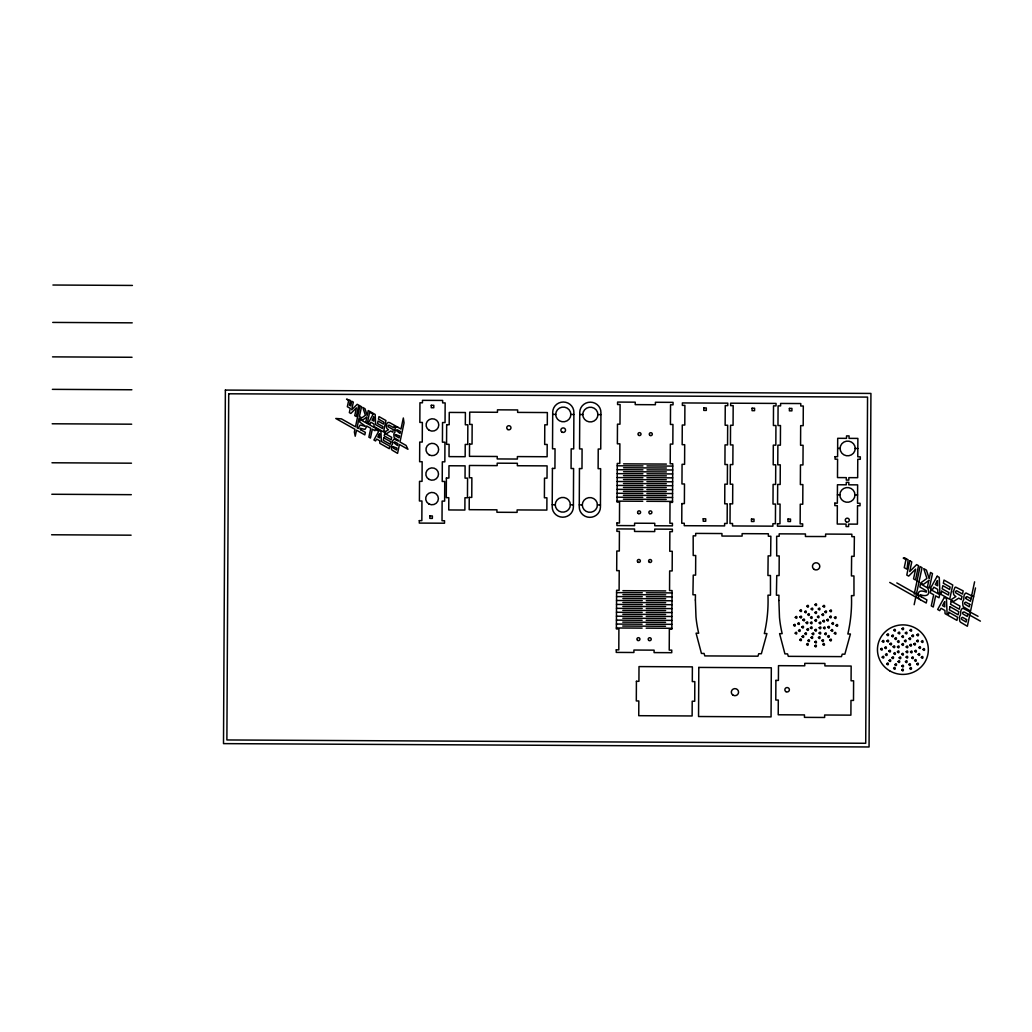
<?xml version="1.0" encoding="UTF-8"?>
<svg xmlns="http://www.w3.org/2000/svg" width="1032" height="1032" viewBox="0 0 1032 1032"><rect width="100%" height="100%" fill="white"/><g stroke="black" fill="none" stroke-linecap="round" stroke-linejoin="round"><path stroke-width="1.5" d="M364.98 425.855L359.755 422.088L360.284 419.598L380.937 431.247L381.35 441.412L389.799 446.185L389.27 448.675L379.828 443.347L379.712 440.793L376.628 439.064L375.571 440.948L373.932 440.019L378.757 431.312L375.274 429.454L375.016 430.705L372.32 429.17L370.436 438.045L368.875 437.155L370.759 428.293L366.657 425.997A8.45 8.217 0.2 0 1 366.541 426.784L364.941 429.428L360.194 428.254A1.419 1.38 0.2 0 0 360.62 429.699M393.824 442.651L397.488 445.553L397.901 443.618L394.727 441.864L393.889 442.302M396.378 430.55L400.042 433.466L400.455 431.518L397.178 429.738L396.443 430.202M394.74 430.112L395.062 432.047L394.018 433.427A10.191 9.92 0.2 0 0 393.837 434.304L394.056 437.091A3.264 3.186 0.2 0 0 394.753 438.097L398.571 440.393L398.417 441.115L394.069 439.026L392.392 441.115A9.443 9.185 0.2 0 0 392.173 442.199L392.495 444.134L391.463 445.514A10.191 9.92 0.2 0 0 391.27 446.392L391.489 449.178A3.264 3.186 0.2 0 0 392.186 450.184L397.565 453.358L399.448 444.495L407.95 449.294L406.079 445.437L399.99 442.006L404.041 422.862L403.331 417.999L400.984 429.028L389.657 422.63C386.665 421.004 385.813 426.01 386.69 427.97A3.264 3.186 0.2 0 0 387.387 428.977L388.471 429.725L385.633 431.557L383.814 430.576L385.942 420.54L378.989 416.606L378.46 419.108L383.852 422.153L383.44 424.088L378.047 421.043L377.518 423.533L382.911 426.577L382.498 428.525L375.635 424.642L375.197 414.464L368.243 410.543L367.186 415.535L365.005 408.711L362.851 407.498L365.392 415.29L361.819 417.87L359.446 416.438L361.497 406.737L357.201 404.312L351.693 409.807L353.331 402.119L351.77 401.242L350.764 405.95L349.422 405.189L350.416 400.481L346.546 399.139L348.7 400.352M348.726 400.223L347.345 406.724L350.248 408.375L349.358 412.607L350.867 413.458L356.401 407.885L354.75 415.651L356.311 416.528L358.581 405.834L359.794 406.531L355.485 426.809L341.424 418.863L335.774 418.476L354.956 429.299L354.376 432.008L355.227 436.226L356.517 430.189L364.825 434.872L365.354 432.382L360.736 429.763M906.161 558.712L904.251 567.664L907.025 569.225L908.121 559.808L904.458 557.744L903.258 558.119L905.954 559.654M914.223 594.148L920.08 566.568L922.04 567.677L914.159 604.713M967.771 614.014L967.242 616.439L963.204 614.13A1.458 1.419 0.2 0 1 962.65 613.189L962.65 612.789A2.58 2.515 0.2 0 1 962.727 612.35L964.069 611.924L980.4 621.135M974.595 581.829L970.467 601.256L966.416 598.947A1.458 1.419 0.2 0 1 965.862 597.992M970.39 611.976L967.358 626.256L960.598 622.257A4.102 3.999 0.2 0 1 959.721 620.993L959.45 617.497A12.797 12.461 0.2 0 1 959.683 616.388C961.76 614.221 959.412 611.009 962.159 608.532A1.574 1.535 0.2 0 1 962.959 608.248L978.039 616.298M975.498 587.943L970.57 611.06L963.811 607.061A4.102 3.999 0.2 0 1 962.933 605.81L962.663 602.301A12.797 12.461 0.2 0 1 962.895 601.205C964.984 599.037 962.637 595.799 965.372 593.336A1.574 1.535 0.2 0 1 966.171 593.052L973.615 596.793M364.915 426.216L360.155 425.029L358.581 427.622A8.411 8.191 0.2 0 0 358.452 428.486L357.046 427.687L359.084 418.102L362.58 420.076L366.889 416.915L365.831 421.907L367.392 422.785L369.611 412.31L373.158 414.258L368.192 423.236L369.83 424.165L370.888 422.282L373.971 424.01L374.087 426.564L386.6 433.633L390.702 430.989L392.766 432.15L393.308 429.66L388.69 427.029A1.393 1.355 0.2 0 1 388.097 425.635L388.987 425.081L393.708 427.712L393.979 426.474L395.772 427.338A5.753 5.599 0.2 0 0 394.869 430.112M920.402 594.716C924.208 596.29 930.799 596.561 928.142 589.04A4.089 3.986 0.2 0 0 927.265 587.801L920.518 583.828L919.847 586.963L926.104 590.665A1.471 1.432 0.2 0 1 926.413 591.4L926.413 591.684A2.283 2.219 0.2 0 1 926.336 592.136C921.55 590.33 916.635 589.801 918.583 597.773A4.102 3.999 0.2 0 0 919.46 599.037L920.454 599.773M395.527 434.549L399.513 435.955L399.1 437.89L395.94 436.072A1.393 1.355 0.2 0 1 395.45 434.756M392.973 446.637L396.946 448.056L396.546 449.991L393.385 448.159A1.393 1.355 0.2 0 1 392.895 446.856M52.916 285.025L132.419 285.438M52.722 322.423L132.225 322.835M52.542 356.866L132.044 357.278M52.374 389.348L131.864 389.761M552.701 414.387L555.719 414.4M570.851 414.477A7.559 7.366 0.2 0 0 559.538 408.04A7.559 7.366 0.2 0 0 559.473 420.798A7.559 7.366 0.2 0 0 570.851 414.477L573.882 414.503M579.752 414.529L582.77 414.542M597.902 414.619A7.559 7.366 0.2 0 0 586.589 408.182A7.559 7.366 0.2 0 0 586.524 420.94A7.559 7.366 0.2 0 0 597.902 414.619L600.934 414.632M52.181 423.778L131.683 424.191M837.649 448.404L840.087 448.417M855.218 448.494A7.559 7.366 0.2 0 0 843.905 442.057A7.559 7.366 0.2 0 0 843.841 454.815A7.559 7.366 0.2 0 0 855.218 448.494L857.824 448.507M623.586 463.858L666.401 464.077M51.974 462.775L131.477 463.187M617.252 465.793L642.962 465.922M647 465.935L672.722 466.077M623.56 467.78L666.388 468.012M617.226 469.715L642.949 469.844M646.987 469.87L672.709 469.999M623.547 471.714L666.362 471.934M617.201 473.649L642.923 473.778M646.961 473.791L672.683 473.933M623.522 475.636L666.349 475.868M617.188 477.571L642.91 477.7M646.935 477.726L672.658 477.855M623.496 479.57L666.324 479.79M617.162 481.505L642.884 481.634M646.922 481.66L672.645 481.789M623.483 483.492L666.298 483.724M617.136 485.427L642.859 485.556M646.896 485.582L672.619 485.711M623.457 487.427L666.285 487.646M617.123 489.362L642.846 489.49M646.883 489.516L672.593 489.645M623.444 491.348L666.259 491.58M617.097 493.283L642.82 493.412M646.858 493.438L672.58 493.567M837.404 494.857L839.842 494.87M854.973 494.947A7.559 7.366 0.2 0 0 843.66 488.51A7.559 7.366 0.2 0 0 843.596 501.268A7.559 7.366 0.2 0 0 854.973 494.947L857.579 494.96M623.418 495.283L666.246 495.502M51.819 494.263L131.309 494.676M617.084 497.218L642.807 497.347M646.832 497.372L672.554 497.501M623.393 499.204L666.221 499.436M617.059 501.139L642.781 501.268M646.819 501.294L672.542 501.423M552.223 504.738L555.242 504.751M570.374 504.829A7.559 7.366 0.2 0 0 559.06 498.392A7.559 7.366 0.2 0 0 558.996 511.15A7.559 7.366 0.2 0 0 570.374 504.829L573.405 504.842M579.274 504.88L582.293 504.893M597.425 504.971A7.559 7.366 0.2 0 0 586.112 498.533A7.559 7.366 0.2 0 0 586.047 511.292A7.559 7.366 0.2 0 0 597.425 504.971L600.456 504.983M51.6 534.769L131.103 535.182M622.915 590.691L665.743 590.923M616.581 592.626L642.291 592.755M646.329 592.781L672.051 592.91M622.889 594.625L665.717 594.845M616.556 596.561L642.278 596.69M646.316 596.715L672.038 596.844M622.877 598.547L665.692 598.779M616.53 600.482L642.252 600.611M646.29 600.637L672.013 600.766M622.851 602.482L665.679 602.701M616.517 604.417L642.239 604.546M646.264 604.571L671.987 604.7M622.825 606.403L665.653 606.635M616.491 608.338L642.214 608.467M646.251 608.493L671.974 608.622M622.812 610.338L665.627 610.557M616.478 612.273L642.188 612.402M646.226 612.428L671.948 612.557M622.786 614.259L665.614 614.492M616.452 616.194L642.175 616.336M646.213 616.349L671.935 616.478M622.773 618.194L665.588 618.413M616.427 620.129L642.149 620.258M646.187 620.284L671.909 620.413M622.748 622.115L665.576 622.348M616.414 624.05L642.136 624.192M646.161 624.205L671.884 624.334M622.722 626.05L665.55 626.269M616.388 627.985L642.11 628.114M646.148 628.14L671.871 628.269M970.983 598.818L966.997 596.599L965.939 597.154A2.58 2.515 0.2 0 0 965.862 597.592L965.862 597.992M917.048 580.835L919.009 581.945M896.808 582.912L926.891 599.889L926.22 603.023L889.726 582.422M921.383 596.78L920.738 596.277A1.664 1.625 0.2 0 1 920.338 595M397.075 426.951A3.07 2.993 0.2 0 1 397.952 427.325M695.375 600.031L695.981 616.917A115.997 112.927 0.2 0 0 696.664 622.631L696.935 624.399A136.301 132.702 0.2 0 0 698.677 633.209L696.084 633.197L701.438 653.437L704.069 653.45L704.804 655.913L757.965 656.184L758.726 653.733L761.358 653.746L766.918 633.571L764.338 633.558A151.898 147.886 0.2 0 0 767.976 595.722A5.328 5.186 0.2 0 1 767.963 595.18L770.478 595.167L770.452 575.508L767.924 575.495L768.131 555.861L770.646 555.887L770.865 536.253L768.35 536.227L768.363 533.776L742.124 533.647L742.111 536.098L721.936 536.06L721.948 533.544L695.697 533.402L695.684 535.853L693.169 535.84L693.207 555.487L695.71 555.487L695.607 575.121L693.246 575.134L692.923 594.767L695.452 594.806L695.375 600.031M778.876 600.469L779.483 617.342A115.997 112.927 0.2 0 0 780.153 623.057L780.424 624.837A136.301 132.702 0.2 0 0 782.166 633.648L779.586 633.635L784.926 653.875L787.558 653.888L788.306 656.339L841.454 656.623L842.228 654.172L844.86 654.185L850.42 633.996L847.84 633.983A151.898 147.886 0.2 0 0 851.464 596.161L851.452 596.019A5.328 5.186 0.2 0 1 851.452 595.619L853.98 595.606L853.954 575.946L851.426 575.933L851.619 556.287L854.148 556.325L854.367 536.679L851.839 536.666L851.852 534.215L825.613 534.073L825.613 536.537L805.437 536.498L805.45 533.97L779.186 533.841L779.186 536.279L776.657 536.266L776.709 555.926L779.199 555.913L779.108 575.559L776.748 575.559L776.412 595.206L778.954 595.245L778.876 600.469M831.134 630.475C833.688 633.687 832.927 627.005 831.134 630.475M918.145 654.507C920.454 657.797 920.118 651.153 918.145 654.443M225.376 390.083L223.505 743.621L869.06 746.974L870.931 393.437L225.376 390.083M228.717 393.785L226.885 739.957L865.719 743.272L867.551 397.101L228.717 393.785M419.315 520.618L419.302 523.082L444.521 523.211L444.534 520.747L442.018 520.734L442.122 501.101L444.637 501.113L444.74 481.467L442.225 481.454L442.328 461.82L444.844 461.833L444.947 442.186L442.431 442.173L442.535 422.54L445.05 422.552L445.153 402.906L442.638 402.893L442.651 400.442L422.475 400.339L422.462 402.79L419.947 402.777L419.843 422.423L422.359 422.436L422.256 442.07L419.727 442.057L419.624 461.704L422.153 461.717L422.049 481.351L419.521 481.338L419.418 500.984L421.946 500.997L421.843 520.631L419.315 520.618M431.273 405.292L431.26 407.743L433.788 407.756L433.801 405.305L431.273 405.292M446.379 478.022L446.276 497.669L448.804 497.682L448.739 509.95L464.877 510.04L464.942 497.759L467.457 497.772L467.573 478.138L465.045 478.126L465.11 465.845L448.972 465.755L448.907 478.035L446.379 478.022M446.663 424.694L446.559 444.328L449.088 444.341L449.023 456.621L465.161 456.699L465.226 444.431L467.741 444.444L467.844 424.797L465.329 424.784L465.393 412.516L449.255 412.426L449.191 424.707L446.663 424.694M469.25 497.398L469.186 509.679L496.947 509.821L496.934 512.272L517.109 512.375L517.122 509.924L546.857 510.079L546.921 497.798L544.393 497.785L544.496 478.151L547.024 478.164L547.089 465.883L517.355 465.729L517.367 463.278L497.192 463.175L497.179 465.625L469.418 465.484L469.354 477.752L471.869 477.764L471.766 497.411L469.25 497.398M469.534 444.07L469.47 456.338L497.231 456.479L497.218 458.943L517.38 459.047L517.393 456.583L547.128 456.737L547.192 444.47L544.677 444.457L544.78 424.81L547.295 424.823L547.36 412.555L517.638 412.4L517.651 409.936L497.476 409.833L497.463 412.297L469.702 412.142L469.637 424.423L472.153 424.436L472.05 444.083L469.534 444.07M552.417 468.425L552.21 506.828A10.591 10.307 0.2 0 0 562.75 517.2A10.591 10.307 0.2 0 0 573.392 506.944L573.598 468.528L571.07 468.515L571.173 448.881L573.702 448.894L573.895 412.4A10.591 10.307 0.2 0 0 563.356 402.029A10.591 10.307 0.2 0 0 552.713 412.284L552.52 448.778L555.035 448.791L554.932 468.438L552.417 468.425M579.455 468.567L579.262 506.97A10.591 10.307 0.2 0 0 589.788 517.342A10.591 10.307 0.2 0 0 600.443 507.086L600.637 468.67L598.121 468.657L598.225 449.023L600.74 449.036L600.934 412.542A10.591 10.307 0.2 0 0 590.407 402.17A10.591 10.307 0.2 0 0 579.752 412.426L579.558 448.92L582.087 448.933L581.983 468.58L579.455 468.567M616.272 649.837L616.259 652.405L633.906 652.495L633.919 650.044L654.095 650.147L654.082 652.598L671.742 652.688L671.755 650.134L669.226 650.121L669.342 629.223L671.858 629.236L672.064 590.575L669.549 590.562L669.652 570.928L672.167 570.941L672.271 551.294L669.755 551.282L669.858 531.648L672.374 531.661L672.387 529.197L654.74 529.106L654.727 531.57L634.551 531.454L634.564 529.003L616.917 528.913L616.904 531.364L619.419 531.377L619.316 551.024L616.801 551.011L616.697 570.644L619.213 570.657L619.11 590.304L616.594 590.291L616.388 628.94L618.903 628.952L618.8 649.863L616.272 649.837M616.942 523.005L616.93 525.559L634.577 525.662L634.59 523.198L654.765 523.301L654.752 525.765L672.413 525.856L672.425 523.288L669.897 523.276L670.013 502.378L672.529 502.39L672.735 463.742L670.219 463.729L670.323 444.083L672.838 444.095L672.941 424.462L670.426 424.449L670.529 404.802L673.045 404.815L673.058 402.364L655.41 402.274L655.397 404.725L635.222 404.621L635.235 402.17L617.587 402.067L617.575 404.531L620.09 404.544L619.987 424.178L617.471 424.165L617.368 443.812L619.884 443.825L619.78 463.458L617.252 463.445L617.059 502.107L619.574 502.12L619.471 523.018L616.942 523.005M636.409 681.301L636.305 700.947L638.821 700.96L638.744 715.692L692.124 715.963L692.201 701.231L694.717 701.244L694.82 681.61L692.304 681.597L692.382 666.866L639.002 666.595L638.924 681.313L636.409 681.301M681.855 503.59L681.752 523.237L684.281 523.25L684.268 525.701L724.606 525.907L724.619 523.456L727.147 523.469L727.25 503.822L724.722 503.81L724.825 484.176L727.354 484.189L727.457 464.542L724.928 464.529L725.032 444.895L727.56 444.908L727.663 425.261L725.135 425.248L725.251 405.615L727.766 405.628L727.779 403.164L682.384 402.932L682.371 405.382L684.9 405.408L684.797 425.042L682.268 425.029L682.165 444.676L684.693 444.689L684.59 464.323L682.062 464.31L681.958 483.956L684.487 483.969L684.384 503.603L681.855 503.59M698.806 667.42L698.548 716.518L771.059 716.892L771.317 667.794L698.806 667.42M703.218 518.786L703.205 521.237L705.72 521.25L705.733 518.799L703.218 518.786M703.798 407.95L703.785 410.413L706.301 410.426L706.314 407.963L703.798 407.95M730.127 503.848L730.024 523.482L732.539 523.495L732.527 525.946L772.878 526.165L772.891 523.701L775.419 523.714L775.522 504.08L772.994 504.067L773.097 484.421L775.625 484.434L775.729 464.8L773.2 464.787L773.303 445.14L775.832 445.153L775.935 425.519L773.407 425.507L773.51 405.86L776.038 405.873L776.051 403.422L730.656 403.19L730.643 405.64L733.172 405.653L733.068 425.287L730.54 425.274L730.437 444.921L732.965 444.934L732.849 464.581L730.333 464.555L730.23 484.202L732.746 484.214L732.643 503.861L730.127 503.848M751.477 519.044L751.464 521.495L753.992 521.508L754.005 519.057L751.477 519.044M752.07 408.208L752.057 410.659L754.573 410.672L754.586 408.221L752.07 408.208M775.883 680.385L775.78 700.031L778.296 700.044L778.218 714.776L804.47 714.905L804.457 717.369L824.633 717.472L824.645 715.008L850.897 715.15L850.974 700.418L853.503 700.431L853.606 680.798L851.077 680.785L851.155 666.053L824.903 665.911L824.916 663.46L804.754 663.357L804.741 665.808L778.489 665.666L778.412 680.398L775.883 680.385M777.457 523.727L777.444 526.178L802.651 526.32L802.664 523.856L800.148 523.843L800.252 504.209L802.767 504.222L802.87 484.576L800.355 484.563L800.458 464.929L802.973 464.942L803.089 445.295L800.561 445.282L800.664 425.648L803.193 425.661L803.296 406.015L800.768 406.002L800.78 403.551L780.605 403.447L780.592 405.898L778.076 405.886L777.973 425.532L780.489 425.545L780.386 445.179L777.87 445.166L777.767 464.813L780.282 464.826L780.179 484.46L777.664 484.447L777.56 504.093L780.076 504.106L779.973 523.74L777.457 523.727M789.403 408.401L789.39 410.852L791.918 410.865L791.931 408.414L789.403 408.401M795.195 633.158C797.517 636.473 797.143 629.817 795.195 633.158M795.272 617.381C797.53 620.671 797.504 614.014 795.272 617.381M806.598 644.381C808.52 647.774 809.101 641.169 806.611 644.316M806.805 606.274C809.036 609.59 809.075 602.894 806.805 606.274M822.814 644.471C825.51 647.593 824.491 641.001 822.814 644.471M823.007 606.365C825.523 609.486 824.981 603.075 823.033 606.223M834.836 503.165L834.823 505.615L837.339 505.628L837.249 524.037L846.072 524.088L846.059 526.539L848.575 526.552L848.588 524.101L857.424 524.14L857.515 505.732L860.043 505.745L860.056 503.293L857.528 503.281L857.631 484.859L848.807 484.821L848.82 482.357L846.292 482.344L846.279 484.808L837.455 484.756L837.352 503.177L834.836 503.165M835.082 456.699L835.069 459.163L837.584 459.175L837.494 477.584L846.317 477.635L846.304 480.086L848.82 480.099L848.846 477.648L857.669 477.687L857.76 459.279L860.288 459.292L860.301 456.828L857.773 456.815L857.876 438.407L849.052 438.368L849.065 435.904L846.537 435.891L846.524 438.355L837.7 438.303L837.597 456.712L835.082 456.699M834.333 633.364C837.055 636.46 835.946 629.92 834.333 633.364M834.424 617.575C836.23 620.954 837.133 614.453 834.424 617.51M882.192 657.191C884.424 660.48 884.463 653.837 882.192 657.191M882.283 641.414C884.747 644.626 884.282 638.008 882.283 641.414M893.609 668.413C896.034 671.626 895.595 665.085 893.609 668.349M893.802 630.307C896.357 633.506 895.544 626.863 893.802 630.307M909.811 668.504C912.133 671.78 911.978 665.034 909.811 668.504M910.018 630.397C912.494 633.583 911.849 627.146 910.031 630.255M921.344 657.397C923.511 660.738 923.485 654.095 921.344 657.397M921.421 641.607C923.95 644.807 923.253 638.189 921.421 641.543M797.749 623.676C800.535 626.759 799.297 620.271 797.749 623.676M884.747 647.709C887.107 651.011 886.746 644.368 884.747 647.709M831.857 623.56C834.295 626.798 833.792 620.206 831.857 623.483M918.854 647.593C921.279 650.792 920.905 644.239 918.867 647.515M798.523 630.578C800.871 633.841 800.69 627.121 798.523 630.578M810.43 627.791C813.01 630.913 812.339 624.45 810.43 627.727M819.189 622.928C821.201 626.295 821.575 619.716 819.189 622.851M885.521 654.611C887.972 657.874 887.468 651.192 885.521 654.611M897.427 651.824C899.736 655.139 899.401 648.496 897.44 651.76M906.186 646.961C908.766 650.108 908.018 643.607 906.199 646.883M429.88 515.923L429.828 518.374L432.344 518.425L432.395 515.974L429.88 515.923M788.009 519.032L787.958 521.482L790.473 521.534L790.525 519.083L788.009 519.032M829.625 616.955C831.779 620.309 831.895 613.64 829.638 616.878M916.622 640.988C918.841 644.265 918.944 637.75 916.635 640.911M953.31 591.839L953.697 594.342A4.102 3.999 0.2 0 0 954.574 595.606L955.929 596.548L950.769 599.876L953.581 601.462L958.728 598.134L961.334 599.605L961.992 596.47L955.954 592.961A1.664 1.625 0.2 0 1 955.451 591.568L956.561 590.717L962.508 594.032L963.178 590.897L955.735 587.156A1.574 1.535 0.2 0 0 954.948 587.44L953.31 591.839M802.109 636.563C804.431 639.879 804.173 633.145 802.109 636.563M889.107 660.596C891.583 663.86 890.977 657.203 889.107 660.596M824.839 611.808C826.851 615.162 827.303 608.609 824.839 611.731M911.837 635.841C914.21 639.079 913.939 632.487 911.849 635.764M807.888 640.614C810.468 643.852 809.539 637.183 807.888 640.614M894.899 664.647C897.26 667.949 896.95 661.28 894.899 664.647M793.621 625.224C795.543 628.591 796.188 622.18 793.647 625.082M799.903 610.673C802.444 613.898 801.696 607.293 799.916 610.609M799.748 639.84C802.212 643.078 801.735 636.499 799.761 639.775M801.825 627.082C803.967 630.423 804.238 623.792 801.825 627.082M802.909 619.974C805.386 623.212 804.883 616.543 802.909 619.974M804.857 633.648C807.23 636.989 806.753 630.242 804.857 633.648M806.121 622.76C808.082 626.153 808.649 619.587 806.134 622.696M806.805 629.494C808.843 632.874 809.411 626.14 806.805 629.494M807.772 614.556C810.107 617.91 809.785 611.202 807.772 614.556M810.533 617.536C812.803 620.89 812.558 614.259 810.533 617.536M811.049 637.57C813.526 640.833 812.932 634.177 811.049 637.57M812.171 633.79C814.029 637.196 814.699 630.733 812.197 633.648M814.919 604.713C817.292 607.99 817.009 601.359 814.932 604.649M814.88 612.569C817.022 615.898 817.292 609.28 814.88 612.569M814.828 620.426C816.789 623.857 817.383 617.11 814.828 620.426M814.777 630.242C816.854 633.596 817.189 627.005 814.803 630.101M814.699 645.955C816.635 649.36 817.267 642.807 814.712 645.89M817.447 616.878C819.898 620.193 819.227 613.408 817.447 616.878M818.312 608.996C820.556 612.35 820.479 605.603 818.312 608.996M818.441 637.608C820.737 640.898 820.556 634.293 818.441 637.531M819.086 633.132C821.42 636.409 821.098 629.946 819.111 632.99M821.949 614.633C824.284 617.936 824.052 611.254 821.949 614.633M822.814 621.174C825.226 624.412 824.839 617.884 822.827 621.096M823.497 627.908C825.729 631.236 825.664 624.708 823.497 627.83M824.671 633.751C826.555 637.208 827.212 630.513 824.684 633.674M826.761 620.09C829.044 623.431 828.877 616.749 826.761 620.09M827.78 627.224C829.973 630.552 830.102 623.921 827.78 627.224M829.87 610.828C831.96 614.233 832.102 607.603 829.87 610.763M829.715 639.995C831.624 643.426 832.36 636.731 829.715 639.995M835.997 625.444C838.319 628.733 838.203 622.025 835.997 625.444M880.631 649.257C882.992 652.482 882.734 646.084 880.657 649.115M886.914 634.706C888.926 638.111 889.287 631.481 886.914 634.641M886.759 663.873C889.068 667.188 888.758 660.622 886.759 663.808M888.823 651.115C891.016 654.443 891.106 647.928 888.836 651.05M889.907 644.007C892.228 647.322 891.971 640.678 889.907 644.007M891.854 657.681C894.022 661.022 894.228 654.327 891.854 657.681M893.132 646.793C895.492 650.083 895.196 643.452 893.132 646.729M893.802 653.527C896.253 656.829 895.582 650.289 893.802 653.527M894.783 638.589C896.924 641.943 897.118 635.299 894.783 638.524M897.53 641.569C899.956 644.91 899.323 638.176 897.53 641.569M898.059 661.602C900.394 664.931 900.162 658.248 898.059 661.602M899.169 657.823C901.465 661.164 901.271 654.456 899.169 657.823M901.916 628.746C903.8 632.203 904.458 625.521 901.929 628.682M901.878 636.602C904.342 639.904 903.581 633.274 901.878 636.602M901.839 644.458C904.084 647.825 904.006 641.066 901.839 644.458M901.787 654.275C904.264 657.577 903.542 650.844 901.787 654.275M901.697 669.987C904.006 673.303 903.826 666.724 901.71 669.923M904.445 640.911C906.535 644.303 906.857 637.582 904.445 640.911M905.309 633.029C907.528 636.331 907.657 629.688 905.309 633.029M905.438 661.641C907.567 664.982 907.825 658.339 905.451 661.564M906.096 657.165C908.379 660.428 908.173 653.991 906.109 657.023M908.96 638.666C911.024 642.059 911.308 635.415 908.96 638.666M909.824 645.206C911.707 648.664 912.353 641.981 909.824 645.129M910.495 651.94C912.623 655.307 912.778 648.664 910.508 651.863M911.682 657.784C914.081 661.009 913.694 654.52 911.682 657.707M913.772 644.123C915.719 647.567 916.326 640.808 913.772 644.123M914.778 651.257C917.216 654.572 916.648 647.851 914.778 651.257M916.868 634.861C918.777 638.292 919.473 631.636 916.88 634.796M916.713 664.028C918.673 667.433 919.241 660.815 916.726 663.963M922.995 649.476C925.369 652.83 924.891 646.135 922.995 649.476M814.88 642.02C817.241 645.387 816.673 638.731 814.88 642.02M901.878 666.053C904.174 669.407 903.929 662.75 901.878 666.053M811.178 609.009C813.526 612.337 813.242 605.681 811.178 609.009M898.188 633.042C900.807 636.267 899.943 629.636 898.188 633.042M821.846 640.55C823.691 643.942 824.465 637.518 821.872 640.408M908.844 664.582C911.05 667.898 910.946 661.447 908.87 664.44M804.676 611.847C806.869 615.175 806.792 608.712 804.702 611.705M891.687 635.88C893.673 639.247 894.202 632.732 891.7 635.738M810.455 622.838C812.7 626.231 812.545 619.497 810.455 622.838M819.163 627.791C820.93 631.249 821.975 624.657 819.176 627.714M827.599 636.434C829.56 639.892 830.167 633.132 827.599 636.434M897.453 646.87C899.53 650.302 899.904 643.529 897.453 646.87M906.173 651.824C908.392 655.178 908.25 648.651 906.173 651.747M914.597 660.467C916.829 663.834 916.803 657.203 914.61 660.403M799.929 617.007C801.838 620.426 802.47 613.95 799.955 616.878M886.927 641.04C889.326 644.329 888.978 637.789 886.939 640.975M383.788 437.826L383.259 440.316L390.212 444.237L390.741 441.748L383.788 437.826M384.73 433.388L384.201 435.891L391.154 439.813L391.683 437.323L384.73 433.388M909.811 560.776L906.78 575.043L908.689 576.114L915.629 569.122L913.552 578.862L915.513 579.971L918.544 565.704L916.648 564.62L909.721 571.534L911.772 561.872L909.811 560.776M928.813 580.461L927.471 586.731L929.432 587.827L932.477 573.56L930.516 572.463L929.187 578.72L926.439 570.154L923.743 568.632L926.929 578.423L920.699 582.899L923.395 584.422L928.813 580.461M930.954 589.711L930.284 592.845L933.676 594.755L931.303 605.9L933.263 606.997L935.624 595.864L939.017 597.773L939.688 594.651L930.954 589.711M941.648 591.22L940.978 594.355L949.711 599.282L952.755 585.015L944.009 580.074L943.351 583.209L950.124 587.04L949.608 589.478L942.835 585.647L942.164 588.782L948.937 592.6L948.421 595.038L941.648 591.22M948.859 612.298L948.189 615.433L956.922 620.361L957.593 617.226L948.859 612.298M950.046 606.726L949.376 609.86L958.109 614.788L958.78 611.666L950.046 606.726M951.22 601.166L950.562 604.288L959.296 609.228L959.966 606.094L951.22 601.166M966.584 619.574L966.068 622.012L961.876 619.51A1.664 1.625 0.2 0 1 961.476 618.22A2.322 2.27 0.2 0 1 961.579 617.807L962.521 617.304L966.584 619.574M969.796 604.378L969.28 606.816L965.088 604.313A1.664 1.625 0.2 0 1 964.688 603.023A2.322 2.27 0.2 0 1 964.791 602.611L965.746 602.12L969.796 604.378M373.752 417.07L372.062 420.14L373.868 421.172L373.752 417.07M379.492 433.84L377.789 436.923L379.608 437.942L379.492 433.84M937.43 580.655L935.302 584.512L937.572 585.802L937.43 580.655M944.641 601.733L942.513 605.603L944.783 606.88L944.641 601.733M937.185 576.217L930.438 588.395L932.502 589.569L933.844 587.195L937.701 589.388L937.856 592.587L939.92 593.748L939.249 577.391L937.185 576.217M944.396 597.309L937.649 609.486L939.713 610.647L941.055 608.287L944.912 610.467L945.067 613.666L947.131 614.827L946.46 598.47L944.396 597.309M889.623 670.774A25.439 24.768 0.2 0 0 928.336 650.289A25.439 24.768 0.2 0 0 890.745 627.882A25.439 24.768 0.2 0 0 889.623 670.774M846.266 521.831A2.012 1.961 0.2 0 0 849.297 520.141A2.012 1.961 0.2 0 0 846.279 518.425A2.012 1.961 0.2 0 0 846.266 521.831M429.222 430.28A6.36 6.192 0.2 0 0 438.793 424.978A6.36 6.192 0.2 0 0 429.286 419.56A6.36 6.192 0.2 0 0 429.222 430.28M429.093 454.828A6.36 6.192 0.2 0 0 438.652 449.526A6.36 6.192 0.2 0 0 429.157 444.121A6.36 6.192 0.2 0 0 429.093 454.828M428.964 479.377A6.36 6.192 0.2 0 0 438.523 474.075A6.36 6.192 0.2 0 0 429.028 468.67A6.36 6.192 0.2 0 0 428.964 479.377M428.835 503.938A6.36 6.192 0.2 0 0 438.394 498.624A6.36 6.192 0.2 0 0 428.899 493.219A6.36 6.192 0.2 0 0 428.835 503.938M814.274 569.445A3.677 3.586 0.2 0 0 819.808 566.362A3.677 3.586 0.2 0 0 814.3 563.24A3.677 3.586 0.2 0 0 814.274 569.445M733.107 695.207A3.625 3.535 0.2 0 0 738.564 692.175A3.625 3.535 0.2 0 0 733.133 689.092A3.625 3.535 0.2 0 0 733.107 695.207M649.36 562.272A1.509 1.471 0.2 0 0 651.644 561.008A1.509 1.471 0.2 0 0 649.373 559.718A1.509 1.471 0.2 0 0 649.36 562.272M638.073 562.221A1.509 1.471 0.2 0 0 640.356 560.957A1.509 1.471 0.2 0 0 638.086 559.667A1.509 1.471 0.2 0 0 638.073 562.221M648.947 640.472A1.509 1.471 0.2 0 0 651.231 639.208A1.509 1.471 0.2 0 0 648.96 637.918A1.509 1.471 0.2 0 0 648.947 640.472M637.66 640.42A1.509 1.471 0.2 0 0 639.93 639.156A1.509 1.471 0.2 0 0 637.673 637.866A1.509 1.471 0.2 0 0 637.66 640.42M638.331 513.575A1.509 1.471 0.2 0 0 640.601 512.311A1.509 1.471 0.2 0 0 638.344 511.021A1.509 1.471 0.2 0 0 638.331 513.575M649.618 513.626A1.509 1.471 0.2 0 0 651.902 512.362A1.509 1.471 0.2 0 0 649.631 511.085A1.509 1.471 0.2 0 0 649.618 513.626M638.744 435.375A1.509 1.471 0.2 0 0 641.014 434.111A1.509 1.471 0.2 0 0 638.756 432.821A1.509 1.471 0.2 0 0 638.744 435.375M650.031 435.44A1.509 1.471 0.2 0 0 652.314 434.175A1.509 1.471 0.2 0 0 650.044 432.885A1.509 1.471 0.2 0 0 650.031 435.44M785.971 691.672A2.27 2.219 0.2 0 0 789.39 689.776A2.27 2.219 0.2 0 0 785.997 687.841A2.27 2.219 0.2 0 0 785.971 691.672M507.783 429.544A2.116 2.064 0.2 0 0 510.969 427.764A2.116 2.064 0.2 0 0 507.796 425.971A2.116 2.064 0.2 0 0 507.783 429.544M562.027 432.137A2.335 2.27 0.2 0 0 565.536 430.176A2.335 2.27 0.2 0 0 562.053 428.19A2.335 2.27 0.2 0 0 562.027 432.137"/></g></svg>
